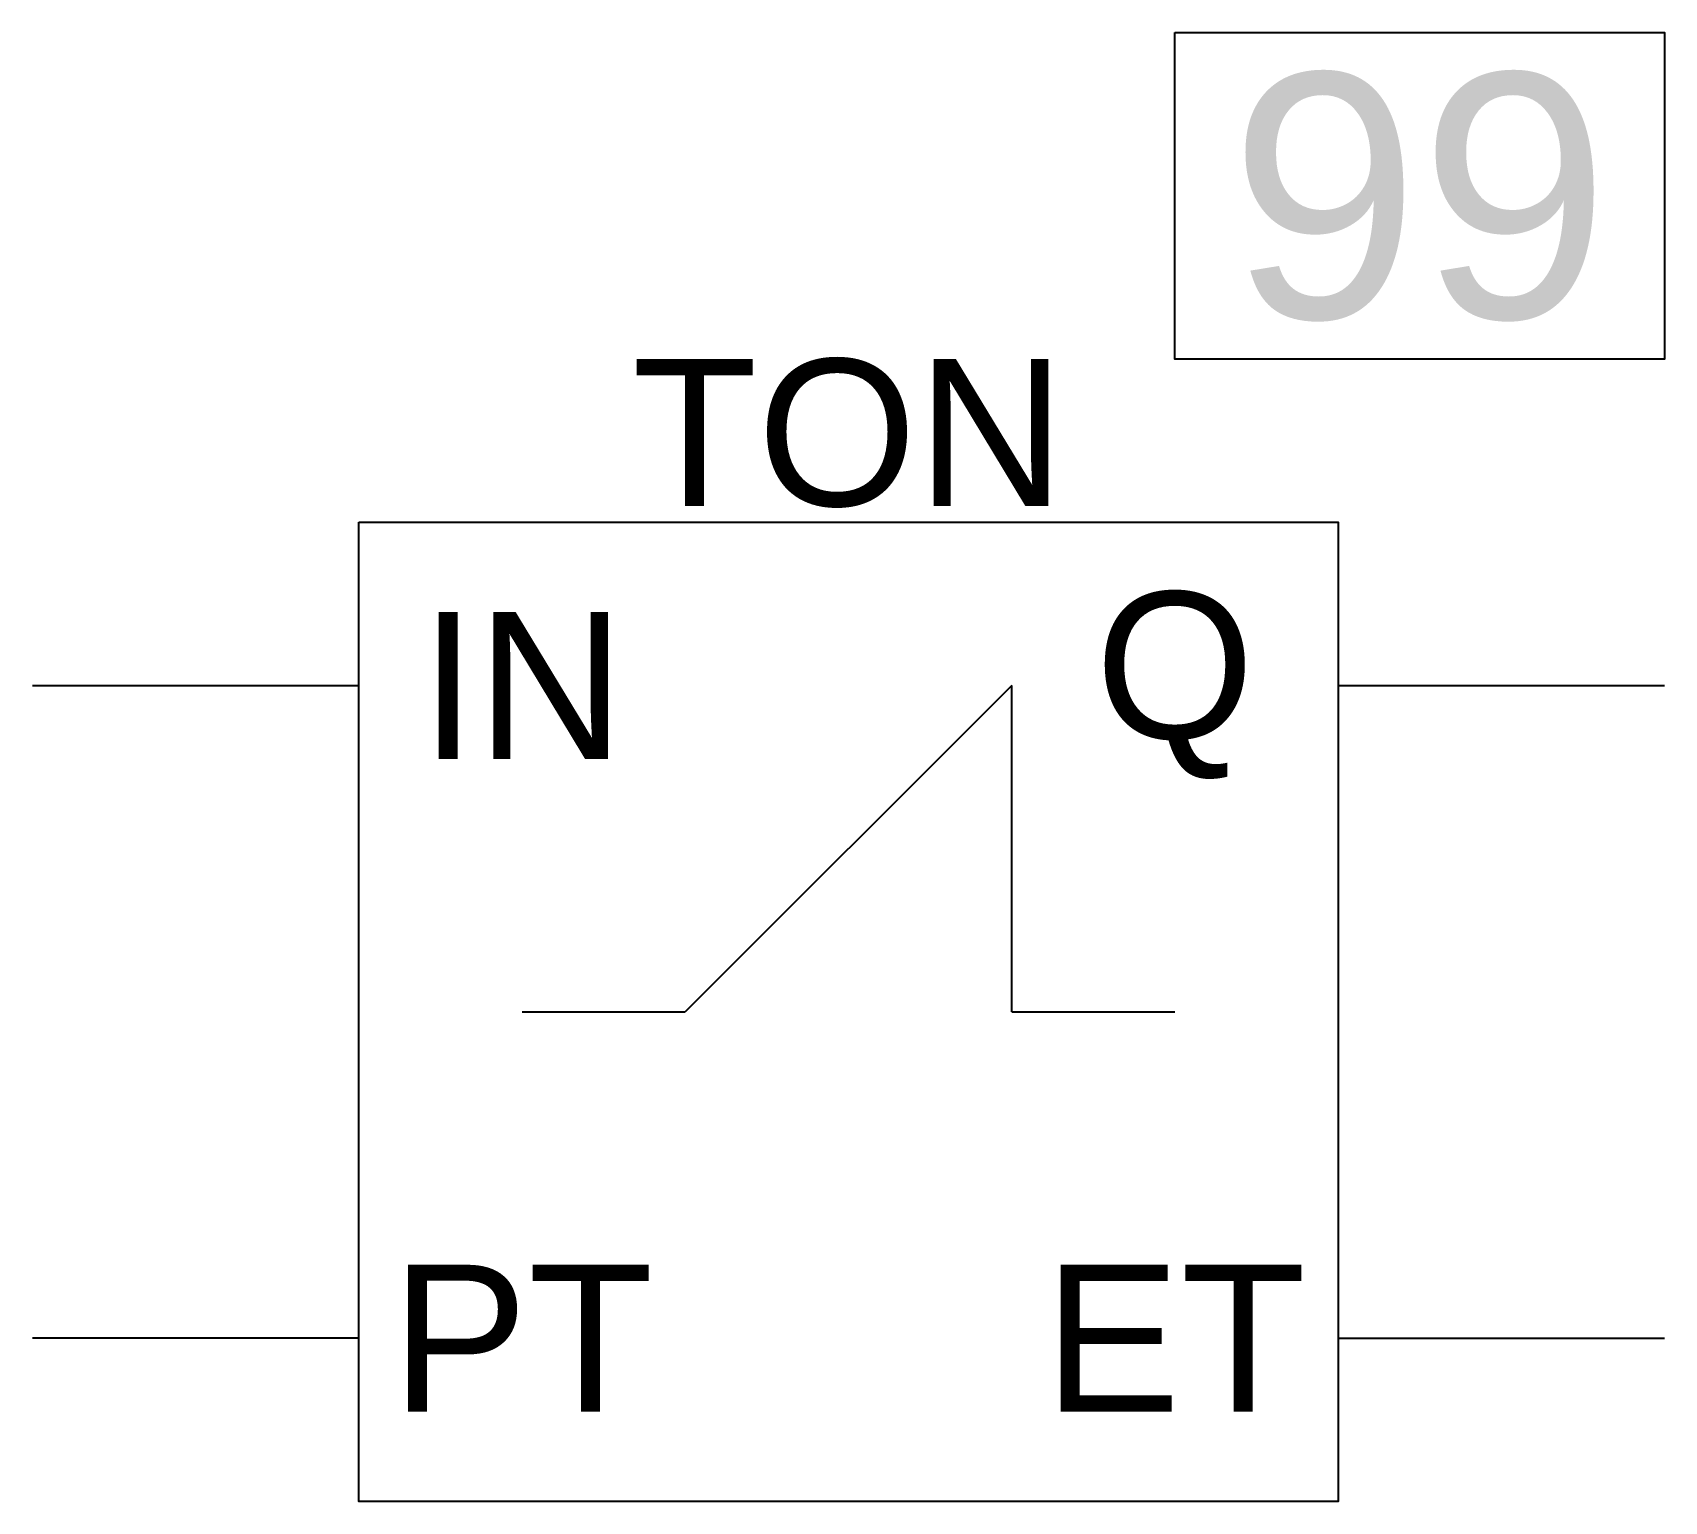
# Model space of a CAD drawing. Header units: inches. Extents: x 0 to 1, y -0.5 to 0.4.
import ezdxf
from ezdxf.enums import TextEntityAlignment as Align

# ---------------------------------------------------------------- set-up
doc = ezdxf.new("R2010")
doc.units = ezdxf.units.IN
doc.header["$MEASUREMENT"] = 0
doc.styles.get("Standard").update_dxf_attribs({"font": 'arial.ttf'})

msp = doc.modelspace()

# ---------------------------------------------------------------- linework, layer by layer
for p, q in [((0, 0), (0.2, 0)), ((0.6, 0), (0.4, -0.2)), ((0.6, -0.2), (0.6, 0)), ((0.8, 0), (1, 0)), ((0.3, -0.2), (0.4, -0.2)), ((0.6, -0.2), (0.7, -0.2)), ((0.2, -0.4), (0, -0.4)), ((0.8, -0.4), (1, -0.4))]:
    msp.add_line(p, q)
for points in [[(0.7, 0.4), (1, 0.4), (1, 0.2), (0.7, 0.2)], [(0.2, 0.1), (0.8, 0.1), (0.8, -0.5), (0.2, -0.5)]]:
    msp.add_lwpolyline(points, close=True)

# ---------------------------------------------------------------- texts
at = {"char_height": 0.09}
for s, width, gutter_width, heights, insert, attachment_point in [('TON', 0.2, 1, [-0.09], (0.5, 0.2), 2), ('Q', 0.5, 4.5, [-0.0986], (0.7, 0), 5), ('IN', 0.5, 4.5, [-0.09], (0.3, 0), 5), ('PT', 0.5, 4.5, [-0.09], (0.3, -0.4), 5), ('ET', 0.5, 4.5, [-0.09], (0.7, -0.4), 5)]:
    msp.add_mtext_dynamic_manual_height_columns(s, width=width, gutter_width=gutter_width, heights=heights, dxfattribs=dict(at, insert=insert, attachment_point=attachment_point))
msp.add_attdef('99', text='', height=0.15).set_placement((0.85, 0.3), align=Align.MIDDLE_CENTER)

doc.saveas('drawing.dxf')
